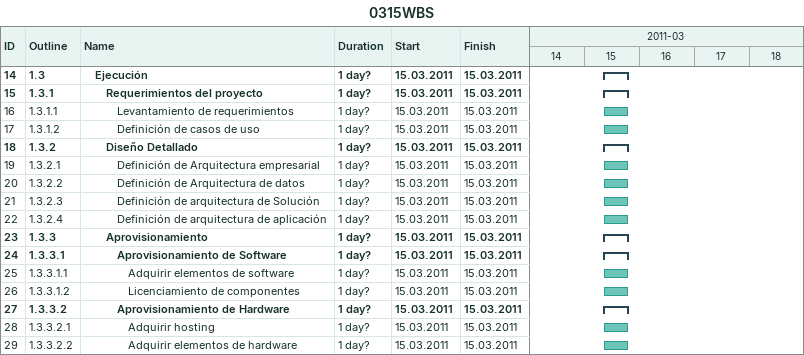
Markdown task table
0315WBS

| ID | WBS | Task | Duration | Start | Finish |
|---|---|---|---|---|---|
| 14 | 1.3 | **Ejecución** | 1d? | 2011-03-15 | 2011-03-15 |
| 15 | 1.3.1 | **Requerimientos del proyecto** | 1d? | 2011-03-15 | 2011-03-15 |
| 16 | 1.3.1.1 | Levantamiento de requerimientos | 1d? | 2011-03-15 | 2011-03-15 |
| 17 | 1.3.1.2 | Definición de casos de uso | 1d? | 2011-03-15 | 2011-03-15 |
| 18 | 1.3.2 | **Diseño Detallado** | 1d? | 2011-03-15 | 2011-03-15 |
| 19 | 1.3.2.1 | Definición de Arquitectura empresarial | 1d? | 2011-03-15 | 2011-03-15 |
| 20 | 1.3.2.2 | Definición de Arquitectura de datos | 1d? | 2011-03-15 | 2011-03-15 |
| 21 | 1.3.2.3 | Definición de arquitectura de Solución | 1d? | 2011-03-15 | 2011-03-15 |
| 22 | 1.3.2.4 | Definición de arquitectura de aplicación | 1d? | 2011-03-15 | 2011-03-15 |
| 23 | 1.3.3 | **Aprovisionamiento** | 1d? | 2011-03-15 | 2011-03-15 |
| 24 | 1.3.3.1 | **Aprovisionamiento de Software** | 1d? | 2011-03-15 | 2011-03-15 |
| 25 | 1.3.3.1.1 | Adquirir elementos de software | 1d? | 2011-03-15 | 2011-03-15 |
| 26 | 1.3.3.1.2 | Licenciamiento de componentes | 1d? | 2011-03-15 | 2011-03-15 |
| 27 | 1.3.3.2 | **Aprovisionamiento de Hardware** | 1d? | 2011-03-15 | 2011-03-15 |
| 28 | 1.3.3.2.1 | Adquirir hosting | 1d? | 2011-03-15 | 2011-03-15 |
| 29 | 1.3.3.2.2 | Adquirir elementos de hardware | 1d? | 2011-03-15 | 2011-03-15 |
